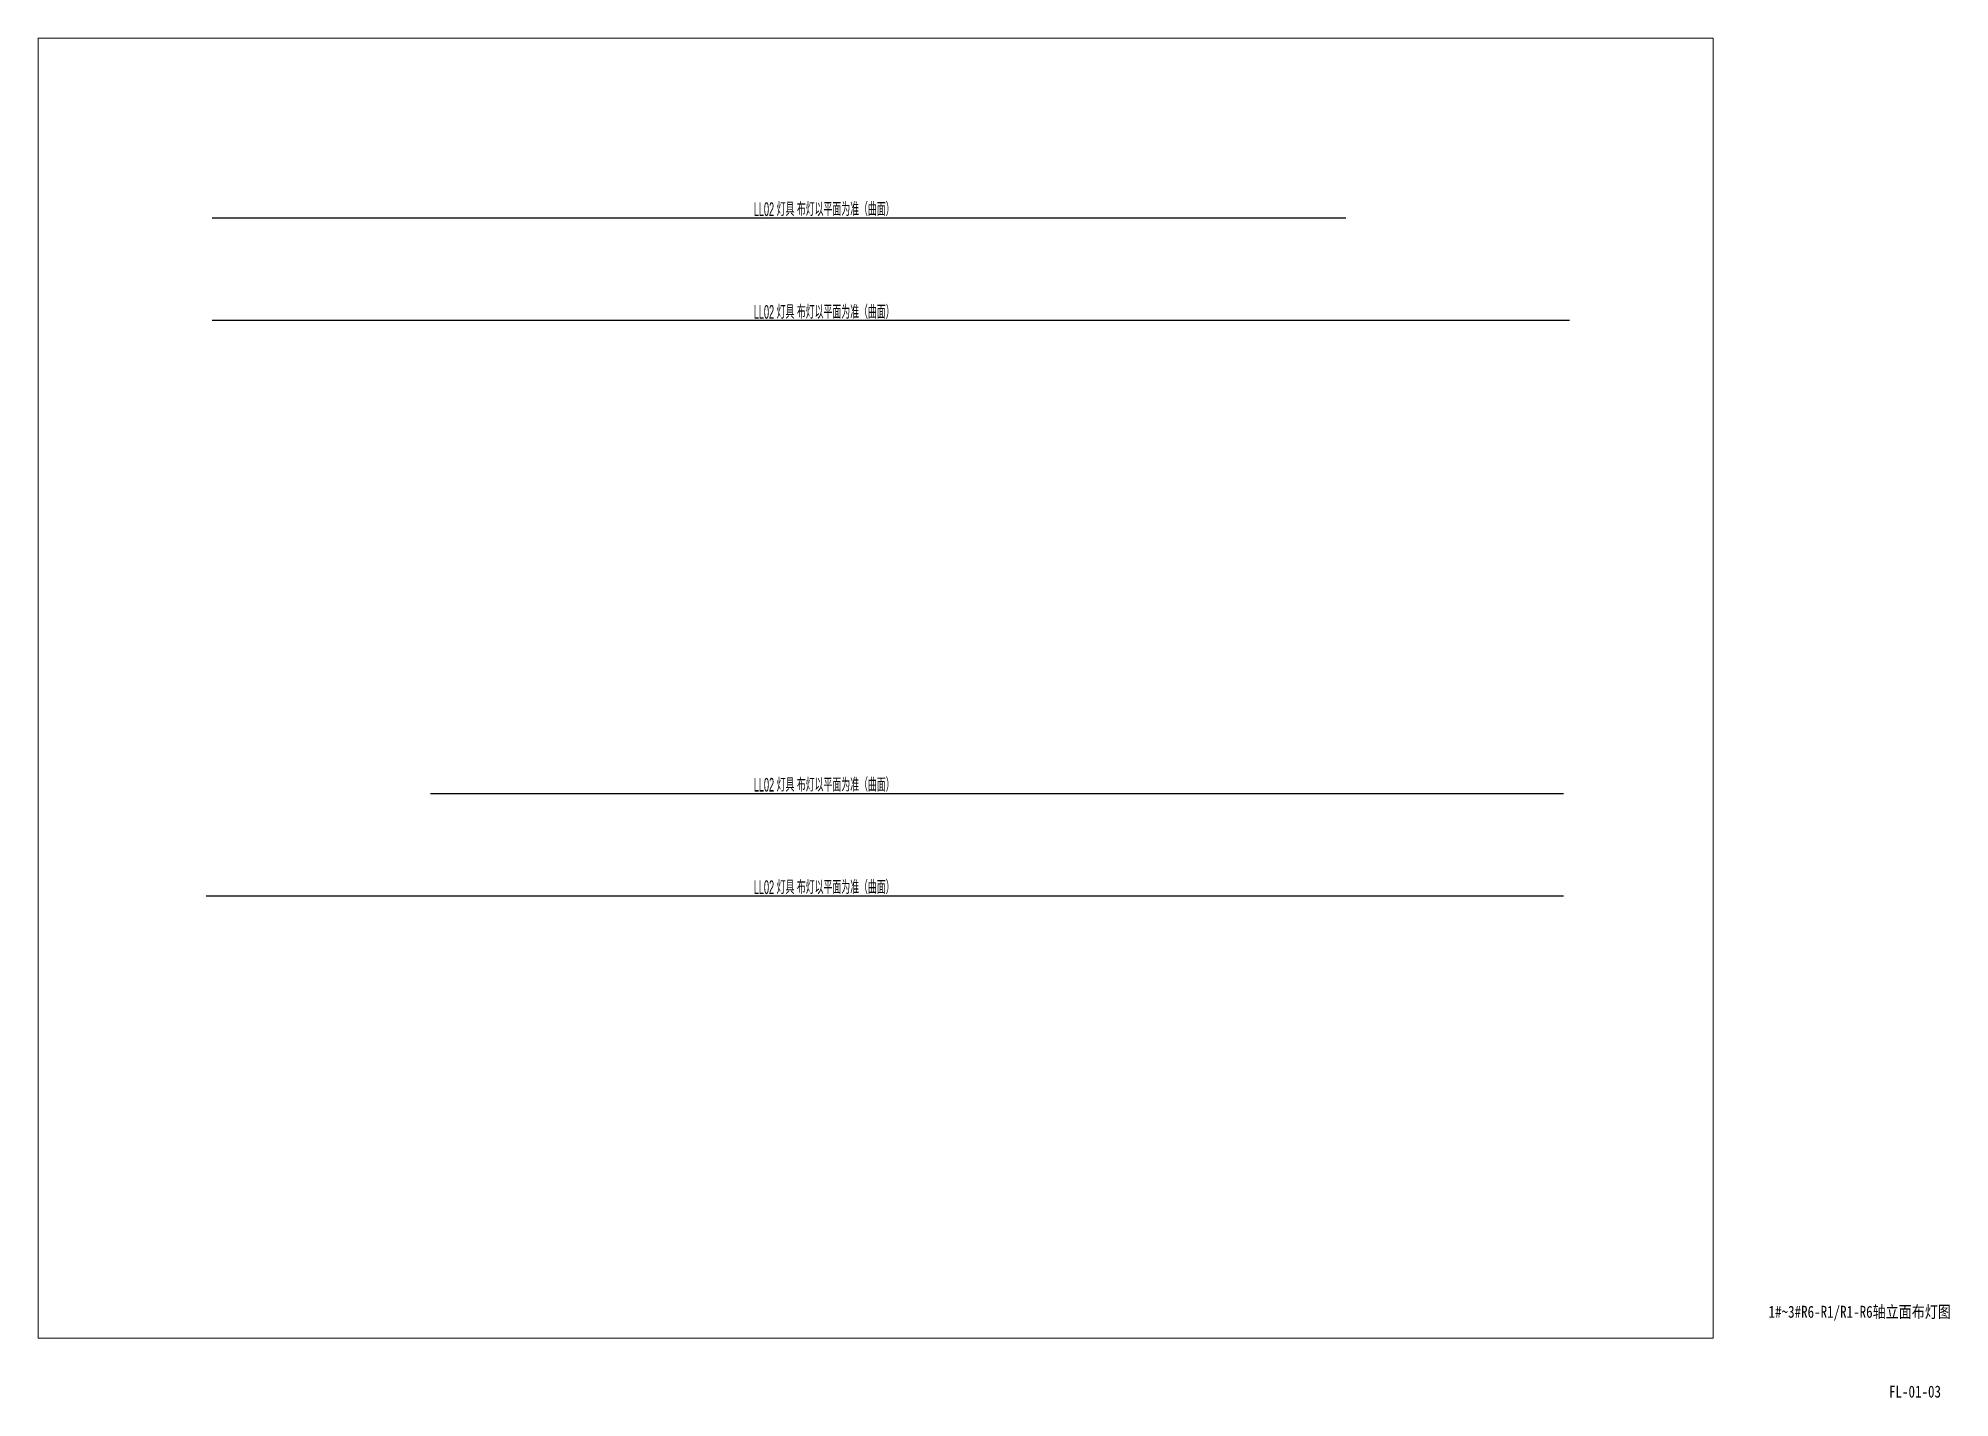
# Paper-space layout 'FL-01-03 1#~3#R6-R1、R1-R6轴立面布灯图' of a CAD drawing. Header units: inches. Extents: x 2294 to 2854, y -408 to -10.
# The model-space entities are those that its viewports show. They can reach past a viewport. Long polylines and large blocks are cut down to what shows.
import ezdxf
from ezdxf.lldxf.tags import DXFTag

# ---------------------------------------------------------------- set-up
doc = ezdxf.new("R2010")
doc.units = ezdxf.units.IN
doc.header["$MEASUREMENT"] = 0
doc.layers.get('Defpoints').update_dxf_attribs({"color": 253})
for name, color, linetype in [('0-LIGHT-TXT', 90, 'Continuous'), ('0-LL02', 1, 'Continuous'), ('2017_11-sheet-L2$0$C-SHET-TTLB', 11, 'Continuous')]:
    doc.layers.add(name, color=color, linetype=linetype)
doc.styles.add('SMDEI', font='smsim.shx', dxfattribs={"width": 0.75, "bigfont": 'smfs.shx'})
doc.styles.get("Standard").update_dxf_attribs({"font": 'arial.ttf'})
doc.styles.add('ZJY-宋体', font='')
doc.styles.get('ZJY-宋体').set_extended_font_data('SimSun')
tags = doc.linetypes.add('LL02_LINE', pattern='A,0.5,-0.2,["LL02",Standard,S=0.1,R=0,X=-0.1,Y=-0.05],-0.25', length=0.95).pattern_tags.tags
tags[6] = DXFTag(74, 10)

msp = doc.modelspace()

# ---------------------------------------------------------------- linework, layer by layer
at = {"layer": '0-LL02', "linetype": 'LL02_LINE', "ltscale": 10}
for points in [[(2299168, 410828), (2415377, 410828)], [(2438312, 400328), (2299168, 400328)], [(2321544, 351830), (2437708, 351830)], [(2298556, 341330), (2437708, 341330)]]:
    msp.add_lwpolyline(points, dxfattribs=at)

# ---------------------------------------------------------------- texts
at = {"layer": '0-LIGHT-TXT', "color": 7, "style": 'SMDEI', "width": 0.5}
for p in [(2354683, 411025), (2354683, 400495), (2354683, 352028), (2354683, 341528)]:
    msp.add_text('LL02 灯具 布灯以平面为准（曲面）', height=1400, dxfattribs=at).set_placement(p)

psp = doc.layouts.new('FL-01-03 1#~3#R6-R1、R1-R6轴立面布灯图')

# ---------------------------------------------------------------- texts
at = {"layer": '2017_11-sheet-L2$0$C-SHET-TTLB', "style": 'ZJY-宋体', "width": 0.8}
for s, p in [('1#~3#R6-R1/R1-R6轴立面布灯图', (2800.7, -384.87)), ('FL-01-03', (2835.97, -408.24))]:
    psp.add_text(s, height=3.5, dxfattribs=at).set_placement(p)

# ---------------------------------------------------------------- viewports
at = {"layer": 'Defpoints'}
psp.add_viewport(center=(2539.16, -200.5), size=(490.6, 380.7173), view_center_point=(2367178.67, 362623.88), view_height=133251.0388, dxfattribs=at)

doc.saveas('drawing.dxf')
